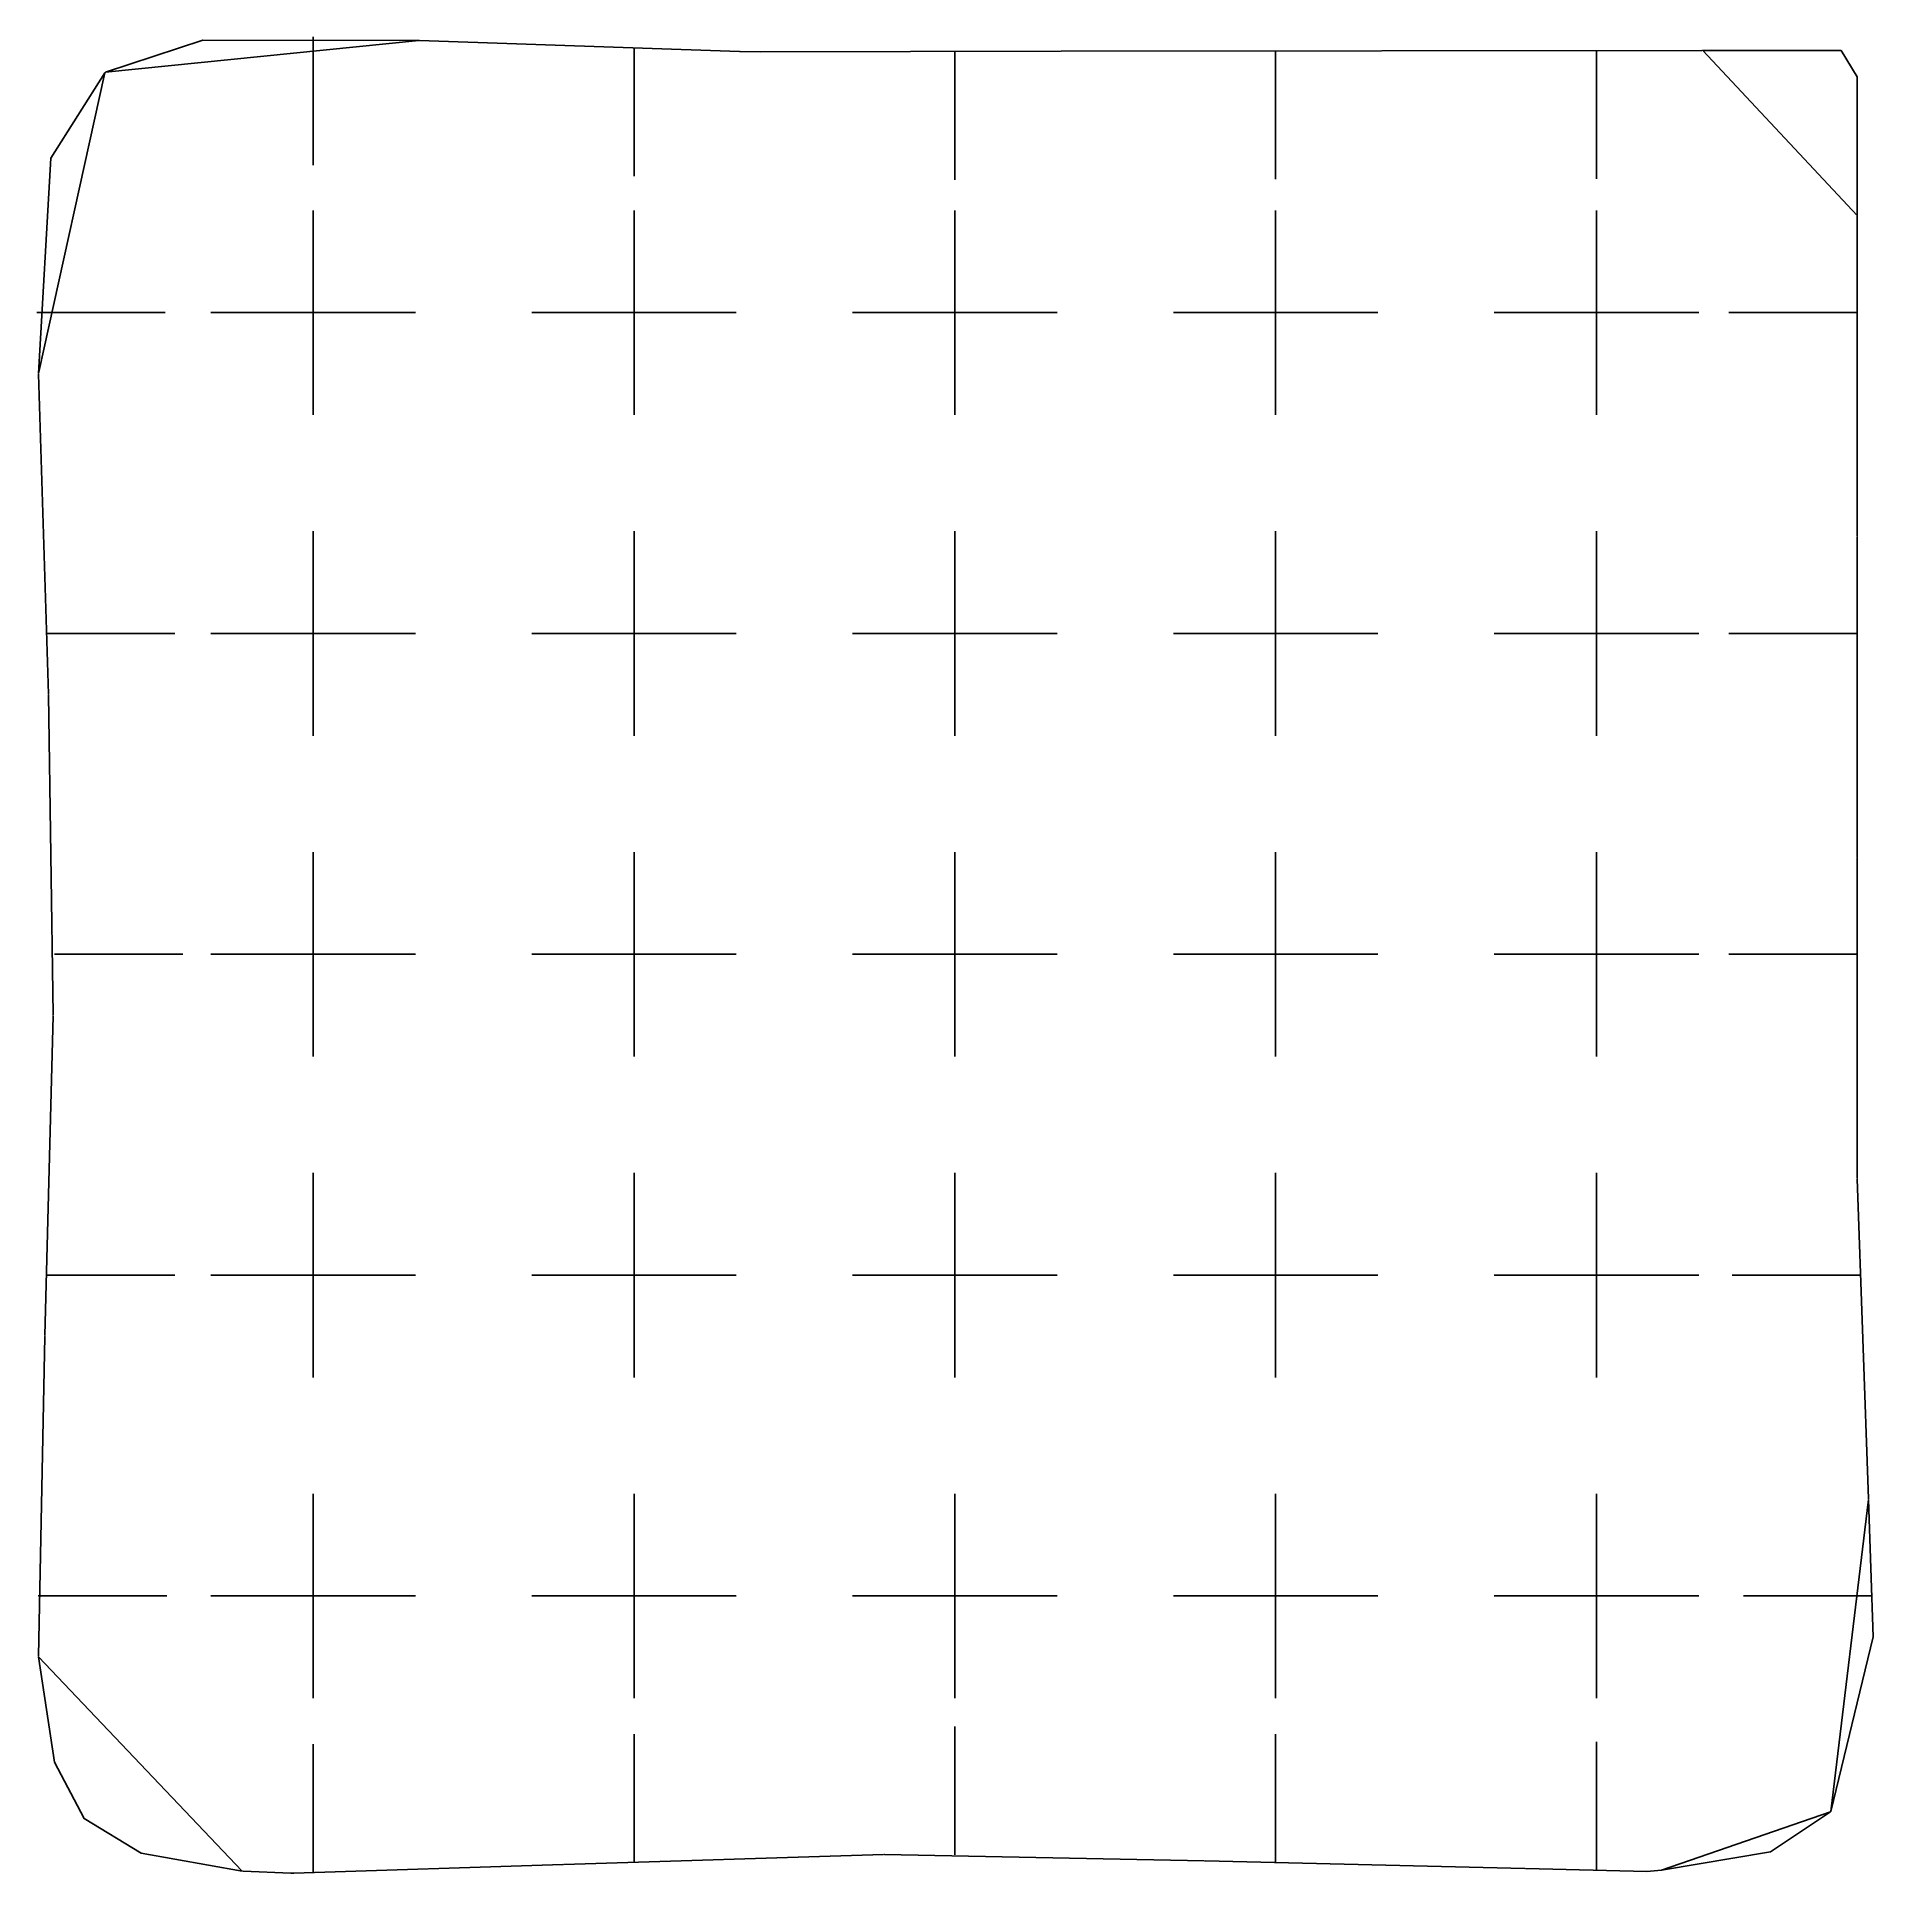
# Model space of a CAD drawing. Header units: metres. Extents: x 0.4 to 14.8, y 0.4 to 14.7.
import ezdxf

# ---------------------------------------------------------------- set-up
doc = ezdxf.new("R2010")
doc.units = ezdxf.units.M

msp = doc.modelspace()

# ---------------------------------------------------------------- linework, layer by layer
for p, q in [((2.593, 14.009), (2.593, 14.742)), ((5.093, 13.889), (5.093, 14.655)), ((7.593, 13.907), (7.593, 14.628)), ((10.093, 13.855), (10.093, 14.631)), ((12.593, 13.861), (12.593, 14.635)), ((2.593, 13.742), (2.593, 14.009)), ((5.093, 13.655), (5.093, 13.889)), ((7.593, 13.628), (7.593, 13.907)), ((10.093, 13.631), (10.093, 13.855)), ((12.593, 13.635), (12.593, 13.861)), ((2.593, 13.278), (2.593, 13.389)), ((5.093, 13.273), (5.093, 13.389)), ((7.593, 13.272), (7.593, 13.389)), ((10.093, 13.272), (10.093, 13.389)), ((12.593, 13.272), (12.593, 13.389)), ((2.593, 13.261), (2.593, 13.278)), ((2.593, 11.929), (2.593, 13.261)), ((5.093, 13.256), (5.093, 13.273)), ((5.093, 11.924), (5.093, 13.256)), ((7.593, 13.254), (7.593, 13.272)), ((7.593, 11.922), (7.593, 13.254)), ((10.093, 13.254), (10.093, 13.272)), ((10.093, 11.923), (10.093, 13.254)), ((12.593, 13.255), (12.593, 13.272)), ((12.593, 11.923), (12.593, 13.255)), ((0.438, 12.592), (1.169, 12.592)), ((0.438, 12.592), (1.169, 12.592)), ((1.169, 12.592), (1.438, 12.592)), ((1.796, 12.592), (1.906, 12.592)), ((1.906, 12.592), (1.924, 12.592)), ((1.924, 12.592), (3.256, 12.592)), ((3.256, 12.592), (3.39, 12.592)), ((4.296, 12.592), (4.455, 12.592)), ((4.455, 12.592), (4.476, 12.592)), ((4.476, 12.592), (5.71, 12.592)), ((5.71, 12.592), (5.73, 12.592)), ((5.73, 12.592), (5.89, 12.592)), ((6.796, 12.592), (6.93, 12.592)), ((6.93, 12.592), (8.262, 12.592)), ((8.262, 12.592), (8.279, 12.592)), ((8.279, 12.592), (8.39, 12.592)), ((9.296, 12.592), (9.406, 12.592)), ((9.406, 12.592), (10.738, 12.592)), ((10.738, 12.592), (10.89, 12.592)), ((11.796, 12.592), (11.866, 12.592)), ((11.866, 12.592), (11.953, 12.592)), ((11.953, 12.592), (13.285, 12.592)), ((13.285, 12.592), (13.39, 12.592)), ((13.626, 12.592), (13.848, 12.592)), ((13.848, 12.592), (14.626, 12.592)), ((2.593, 11.795), (2.593, 11.929)), ((5.093, 11.795), (5.093, 11.924)), ((7.593, 11.795), (7.593, 11.922)), ((10.093, 11.795), (10.093, 11.923)), ((12.593, 11.795), (12.593, 11.923)), ((2.593, 10.729), (2.593, 10.889)), ((5.093, 10.721), (5.093, 10.889)), ((7.593, 10.718), (7.593, 10.889)), ((10.093, 10.719), (10.093, 10.889)), ((12.593, 10.719), (12.593, 10.889)), ((2.593, 10.709), (2.593, 10.729)), ((2.593, 9.475), (2.593, 10.709)), ((5.093, 10.709), (5.093, 10.721)), ((5.093, 9.475), (5.093, 10.709)), ((7.593, 10.709), (7.593, 10.718)), ((7.593, 9.475), (7.593, 10.709)), ((10.093, 10.709), (10.093, 10.719)), ((10.093, 9.475), (10.093, 10.709)), ((12.593, 10.709), (12.593, 10.719)), ((12.593, 9.475), (12.593, 10.709)), ((0.514, 10.092), (1.274, 10.092)), ((0.514, 10.092), (1.274, 10.092)), ((1.274, 10.092), (1.514, 10.092)), ((1.796, 10.092), (1.911, 10.092)), ((1.911, 10.092), (1.928, 10.092)), ((1.928, 10.092), (3.26, 10.092)), ((3.26, 10.092), (3.39, 10.092)), ((4.296, 10.092), (4.462, 10.092)), ((4.462, 10.092), (4.476, 10.092)), ((4.476, 10.092), (5.71, 10.092)), ((5.71, 10.092), (5.737, 10.092)), ((5.737, 10.092), (5.89, 10.092)), ((6.796, 10.092), (6.934, 10.092)), ((6.934, 10.092), (8.266, 10.092)), ((8.266, 10.092), (8.283, 10.092)), ((8.283, 10.092), (8.39, 10.092)), ((9.296, 10.092), (9.393, 10.092)), ((9.393, 10.092), (9.411, 10.092)), ((9.411, 10.092), (10.743, 10.092)), ((10.743, 10.092), (10.89, 10.092)), ((11.796, 10.092), (11.87, 10.092)), ((11.87, 10.092), (11.957, 10.092)), ((11.957, 10.092), (13.289, 10.092)), ((13.289, 10.092), (13.39, 10.092)), ((13.626, 10.092), (13.903, 10.092)), ((13.903, 10.092), (14.626, 10.092)), ((2.593, 9.454), (2.593, 9.475)), ((2.593, 9.295), (2.593, 9.454)), ((5.093, 9.446), (5.093, 9.475)), ((5.093, 9.295), (5.093, 9.446)), ((7.593, 9.444), (7.593, 9.475)), ((10.093, 9.444), (10.093, 9.475)), ((12.593, 9.445), (12.593, 9.475)), ((7.593, 9.295), (7.593, 9.444)), ((10.093, 9.295), (10.093, 9.444)), ((12.593, 9.295), (12.593, 9.445)), ((2.593, 8.255), (2.593, 8.389)), ((5.093, 8.25), (5.093, 8.389)), ((7.593, 8.248), (7.593, 8.389)), ((10.093, 8.249), (10.093, 8.389)), ((12.593, 8.249), (12.593, 8.389)), ((2.593, 6.923), (2.593, 8.255)), ((5.093, 6.918), (5.093, 8.25)), ((7.593, 6.916), (7.593, 8.248)), ((10.093, 6.917), (10.093, 8.249)), ((12.593, 6.917), (12.593, 8.249)), ((0.576, 7.592), (1.431, 7.592)), ((0.576, 7.592), (1.431, 7.592)), ((1.431, 7.592), (1.577, 7.592)), ((1.796, 7.592), (1.915, 7.592)), ((1.915, 7.592), (1.932, 7.592)), ((1.932, 7.592), (3.264, 7.592)), ((3.264, 7.592), (3.39, 7.592)), ((4.296, 7.592), (4.468, 7.592)), ((4.468, 7.592), (4.476, 7.592)), ((4.476, 7.592), (5.71, 7.592)), ((5.71, 7.592), (5.743, 7.592)), ((5.743, 7.592), (5.89, 7.592)), ((6.796, 7.592), (6.938, 7.592)), ((6.938, 7.592), (8.27, 7.592)), ((8.27, 7.592), (8.287, 7.592)), ((8.287, 7.592), (8.39, 7.592)), ((9.296, 7.592), (9.397, 7.592)), ((9.397, 7.592), (9.414, 7.592)), ((9.414, 7.592), (10.746, 7.592)), ((10.746, 7.592), (10.89, 7.592)), ((11.796, 7.592), (11.941, 7.592)), ((11.941, 7.592), (11.976, 7.592)), ((11.976, 7.592), (13.21, 7.592)), ((13.21, 7.592), (13.214, 7.592)), ((13.214, 7.592), (13.39, 7.592)), ((13.626, 7.592), (13.848, 7.592)), ((13.848, 7.592), (14.626, 7.592)), ((2.593, 6.906), (2.593, 6.923)), ((2.593, 6.795), (2.593, 6.906)), ((5.093, 6.901), (5.093, 6.918)), ((5.093, 6.795), (5.093, 6.901)), ((7.593, 6.899), (7.593, 6.916)), ((7.593, 6.795), (7.593, 6.899)), ((10.093, 6.899), (10.093, 6.917)), ((10.093, 6.795), (10.093, 6.899)), ((12.593, 6.9), (12.593, 6.917)), ((12.593, 6.795), (12.593, 6.9)), ((2.593, 5.778), (2.593, 5.889)), ((5.093, 5.791), (5.093, 5.889)), ((7.593, 5.789), (7.593, 5.889)), ((10.093, 5.789), (10.093, 5.889)), ((12.593, 5.789), (12.593, 5.889)), ((2.593, 4.446), (2.593, 5.778)), ((5.093, 5.773), (5.093, 5.791)), ((5.093, 4.441), (5.093, 5.773)), ((7.593, 5.772), (7.593, 5.789)), ((7.593, 4.44), (7.593, 5.772)), ((10.093, 5.772), (10.093, 5.789)), ((10.093, 4.44), (10.093, 5.772)), ((12.593, 5.772), (12.593, 5.789)), ((12.593, 4.44), (12.593, 5.772)), ((0.513, 5.092), (1.326, 5.092)), ((0.513, 5.092), (1.326, 5.092)), ((1.326, 5.092), (1.514, 5.092)), ((1.796, 5.092), (1.911, 5.092)), ((1.911, 5.092), (1.928, 5.092)), ((1.928, 5.092), (3.26, 5.092)), ((3.26, 5.092), (3.39, 5.092)), ((4.296, 5.092), (4.462, 5.092)), ((4.462, 5.092), (4.476, 5.092)), ((4.476, 5.092), (5.71, 5.092)), ((5.71, 5.092), (5.737, 5.092)), ((5.737, 5.092), (5.89, 5.092)), ((6.796, 5.092), (6.934, 5.092)), ((6.934, 5.092), (8.266, 5.092)), ((8.266, 5.092), (8.283, 5.092)), ((8.283, 5.092), (8.39, 5.092)), ((9.296, 5.092), (9.393, 5.092)), ((9.393, 5.092), (9.411, 5.092)), ((9.411, 5.092), (10.743, 5.092)), ((10.743, 5.092), (10.89, 5.092)), ((11.796, 5.092), (11.87, 5.092)), ((11.87, 5.092), (11.957, 5.092)), ((11.957, 5.092), (13.289, 5.092)), ((13.289, 5.092), (13.39, 5.092)), ((13.651, 5.092), (13.883, 5.092)), ((13.883, 5.092), (14.651, 5.092)), ((2.593, 4.295), (2.593, 4.446)), ((5.093, 4.295), (5.093, 4.441)), ((7.593, 4.295), (7.593, 4.44)), ((10.093, 4.295), (10.093, 4.44)), ((12.593, 4.295), (12.593, 4.44)), ((2.593, 3.319), (2.593, 3.389)), ((2.593, 3.232), (2.593, 3.319)), ((5.093, 3.314), (5.093, 3.389)), ((5.093, 3.227), (5.093, 3.314)), ((7.593, 3.226), (7.593, 3.389)), ((10.093, 3.222), (10.093, 3.389)), ((12.593, 3.22), (12.593, 3.389)), ((2.593, 1.9), (2.593, 3.232)), ((5.093, 1.895), (5.093, 3.227)), ((7.593, 3.209), (7.593, 3.226)), ((7.593, 1.975), (7.593, 3.209)), ((10.093, 3.209), (10.093, 3.222)), ((10.093, 1.975), (10.093, 3.209)), ((12.593, 3.209), (12.593, 3.22)), ((12.593, 1.975), (12.593, 3.209)), ((0.45, 2.592), (1.1, 2.592)), ((0.45, 2.592), (1.1, 2.592)), ((1.1, 2.592), (1.451, 2.592)), ((1.796, 2.592), (1.907, 2.592)), ((1.907, 2.592), (1.925, 2.592)), ((1.925, 2.592), (3.256, 2.592)), ((3.256, 2.592), (3.39, 2.592)), ((4.296, 2.592), (4.456, 2.592)), ((4.456, 2.592), (4.476, 2.592)), ((4.476, 2.592), (5.71, 2.592)), ((5.71, 2.592), (5.731, 2.592)), ((5.731, 2.592), (5.89, 2.592)), ((6.796, 2.592), (6.93, 2.592)), ((6.93, 2.592), (8.262, 2.592)), ((8.262, 2.592), (8.28, 2.592)), ((8.28, 2.592), (8.39, 2.592)), ((9.296, 2.592), (9.407, 2.592)), ((9.407, 2.592), (10.739, 2.592)), ((10.739, 2.592), (10.89, 2.592)), ((11.796, 2.592), (11.866, 2.592)), ((11.866, 2.592), (11.954, 2.592)), ((11.954, 2.592), (13.286, 2.592)), ((13.286, 2.592), (13.39, 2.592)), ((13.739, 2.592), (14.005, 2.592)), ((14.005, 2.592), (14.739, 2.592)), ((2.593, 1.795), (2.593, 1.9)), ((5.093, 1.795), (5.093, 1.895)), ((7.593, 1.972), (7.593, 1.975)), ((7.593, 1.795), (7.593, 1.972)), ((10.093, 1.973), (10.093, 1.975)), ((10.093, 1.795), (10.093, 1.973)), ((12.593, 1.973), (12.593, 1.975)), ((12.593, 1.795), (12.593, 1.973)), ((7.593, 1.36), (7.593, 1.575)), ((2.593, 1.168), (2.593, 1.437)), ((5.093, 1.21), (5.093, 1.516)), ((10.093, 1.275), (10.093, 1.515)), ((12.593, 1.192), (12.593, 1.455)), ((7.593, 0.574), (7.593, 1.36)), ((7.593, 0.574), (7.593, 1.36)), ((2.593, 0.437), (2.593, 1.168)), ((2.593, 0.437), (2.593, 1.168)), ((5.093, 0.516), (5.093, 1.21)), ((5.093, 0.516), (5.093, 1.21)), ((10.093, 0.515), (10.093, 1.275)), ((10.093, 0.515), (10.093, 1.275)), ((12.593, 0.455), (12.593, 1.192)), ((12.593, 0.455), (12.593, 1.192))]:
    msp.add_line(p, q)
for points in [[(0.974, 14.465), (1.733, 14.716), (3.416, 14.713)], [(3.422, 14.713), (5.915, 14.626)], [(5.921, 14.626), (6.08, 14.625)], [(6.08, 14.625), (8.415, 14.629)], [(8.421, 14.629), (10.915, 14.632)], [(10.921, 14.632), (13.415, 14.636)], [(13.421, 14.636), (14.499, 14.635), (14.626, 14.429), (14.626, 13.349)], [(0.452, 12.118), (0.547, 13.797), (0.969, 14.462)], [(14.626, 13.343), (14.626, 10.849)], [(0.529, 9.619), (0.452, 12.112)], [(14.626, 10.843), (14.626, 8.349)], [(0.565, 7.12), (0.529, 9.613)], [(14.626, 8.343), (14.626, 5.849)], [(0.502, 4.621), (0.565, 7.114)], [(14.626, 5.843), (14.713, 3.35)], [(0.453, 2.123), (0.502, 4.615)], [(14.713, 3.344), (14.75, 2.273), (14.42, 0.914)], [(2.04, 0.449), (1.251, 0.587), (0.807, 0.857), (0.577, 1.297), (0.453, 2.117)], [(14.416, 0.909), (13.949, 0.599), (13.101, 0.456)], [(7.038, 0.578), (4.545, 0.499)], [(9.537, 0.528), (7.044, 0.578)], [(2.419, 0.431), (2.046, 0.449)], [(2.419, 0.431), (2.046, 0.449)], [(2.441, 0.432), (2.419, 0.431)], [(4.539, 0.499), (2.441, 0.432)], [(12.036, 0.468), (9.543, 0.528)], [(12.987, 0.445), (12.042, 0.468)], [(13.101, 0.456), (12.987, 0.445)]]:
    msp.add_lwpolyline(points, close=True)

doc.saveas('drawing.dxf')
